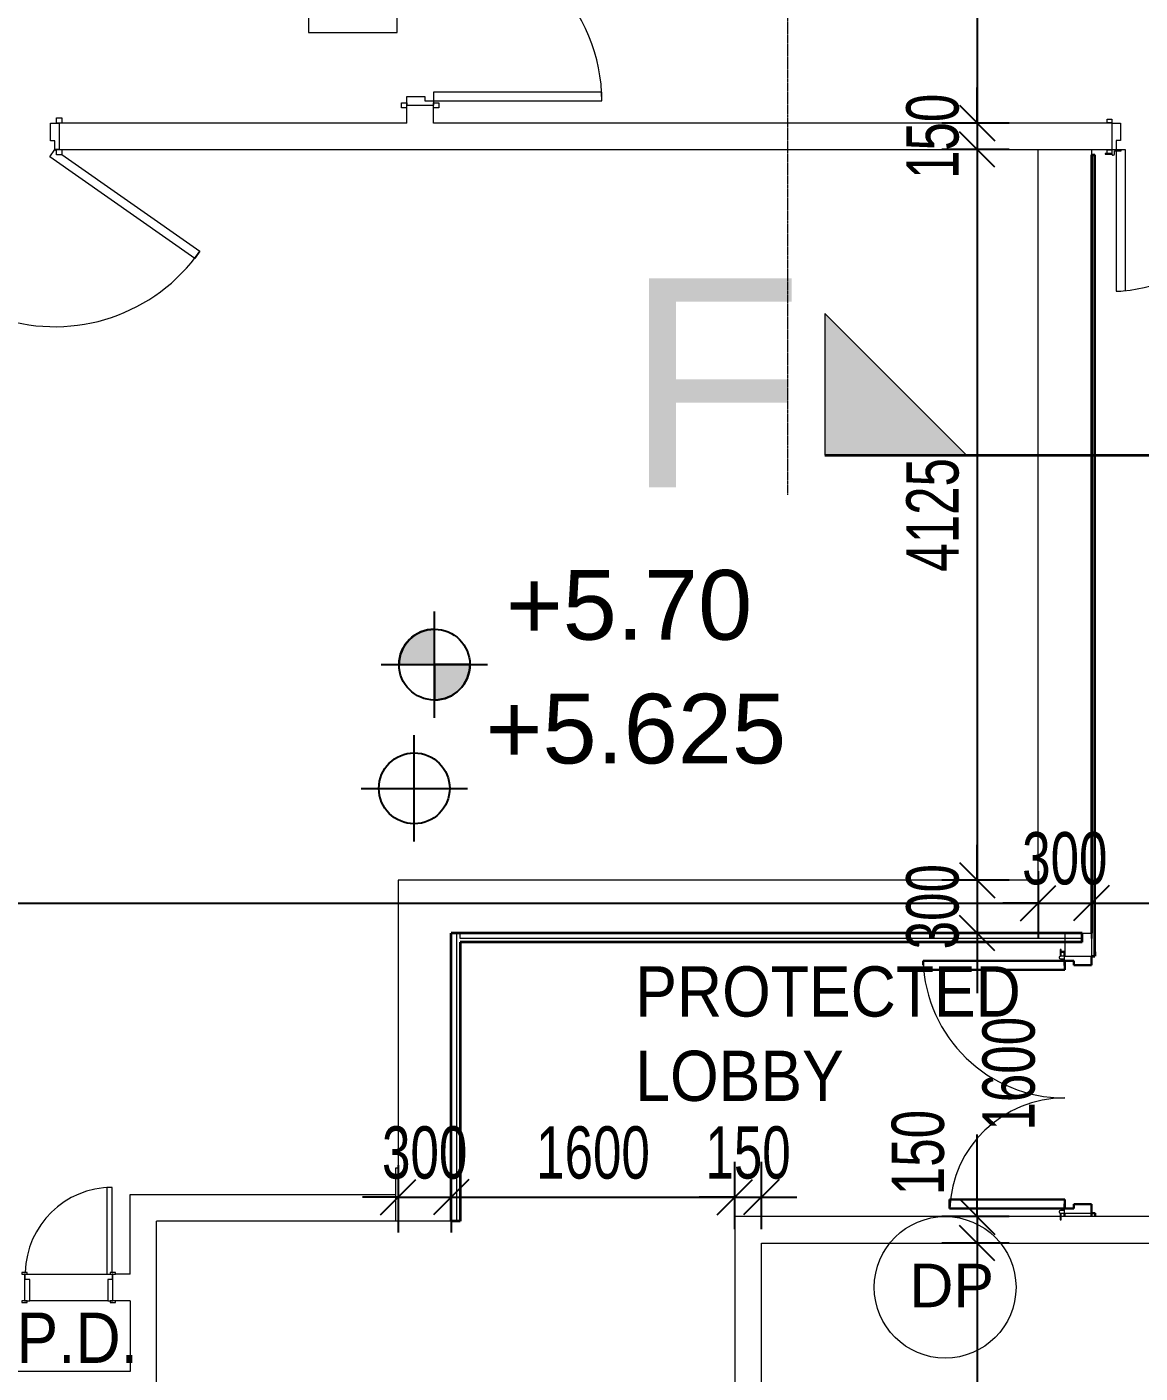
# Model space of a CAD drawing. Header units: millimetres. Extents: x 10569 to 232243, y -25347 to 80743.
# Drawn here: x 62832 to 69114, y -1351 to 6250 of the extents above; entities that cross this region are included whole.
import ezdxf

# ---------------------------------------------------------------- set-up
doc = ezdxf.new("R2010")
doc.units = ezdxf.units.MM
doc.linetypes.add('Grid Line__1_200_', pattern=[10.5, 6, -1.5, 1.5, -1.5])
for name, color, linetype, lineweight in [('A-ANNO-DIMS', 211, 'Continuous', 5), ('A-ANNO-NOTE', 131, 'Continuous', 25), ('A-DETL-GENF', 92, 'Continuous', 20), ('A-DETL-THIN', 151, 'Continuous', 9), ('A-DETL-WIDE', 214, 'Continuous', 35), ('A-DOOR', 31, 'Continuous', 20), ('A-DOOR-FRAM', 31, 'Continuous', 30), ('A-GENM', 13, 'Continuous', 20), ('A-WALL', 113, 'Continuous', 20), ('G-ANNO-TEXT', 231, 'Continuous', 5), ('S-GRID', 1, 'Continuous', 5)]:
    doc.layers.add(name, color=color, linetype=linetype, lineweight=lineweight)
doc.styles.add('Arial_1', font='arial.ttf', dxfattribs={"height": 393.413174})
doc.styles.add('Arial_2', font='arial.ttf', dxfattribs={"width": 0.7, "height": 295.05988})
doc.styles.add('Arial_4', font='arial.ttf', dxfattribs={"height": 1180.239521})
doc.styles.add('Swis721 BT_4', font='swiss.ttf', dxfattribs={"height": 245.978428})
doc.styles.add('Swis721 BT_6', font='swiss.ttf', dxfattribs={"width": 0.89, "height": 283.821263})
doc.dimstyles.new('Linear_-_1_5mm_Arial', dxfattribs={"dimscale": 304.8, "dimtxt": 300, "dimasz": 0.656168, "dimexe": 0.656168, "dimexo": 0.0625, "dimgap": 0.328084, "dimtad": 1, "dimdec": 0, "dimzin": 0, "dimdsep": 46, "dimtxsty": 'Arial_2', "dimblk1": 'OBLIQUE', "dimblk2": 'OBLIQUE', "dimsah": 1, "dimcen": 0.09, "dimadec": 0, "dimazin": 0, "dimtfac": 1, "dimtdec": 4, "dimtix": 1, "dimtmove": 0, "dimatfit": 3, "dimfxl": 0.656168, "dimfxlon": 1, "dimtvp": 1, "dimtolj": 1, "dimtzin": 0, "dimarcsym": 2})
doc.dimstyles.new('Linear_-_1_5mm_Arial_1', dxfattribs={"dimscale": 304.8, "dimtxt": 300, "dimasz": 0.656168, "dimexe": 0.656168, "dimexo": 0.0625, "dimgap": 0.328084, "dimtad": 1, "dimdec": 0, "dimzin": 0, "dimdsep": 46, "dimtxsty": 'Arial_2', "dimblk1": 'OBLIQUE', "dimblk2": 'OBLIQUE', "dimsah": 1, "dimcen": 0.09, "dimadec": 0, "dimazin": 0, "dimtfac": 1, "dimtdec": 4, "dimtix": 1, "dimtmove": 2, "dimatfit": 3, "dimfxl": 0.656168, "dimfxlon": 1, "dimtvp": 1, "dimtolj": 1, "dimtzin": 0, "dimarcsym": 2})

# ---------------------------------------------------------------- blocks, each defined once
blk = doc.blocks.new('DLN-Double Door__X03_ - _M19_1900 x 2450 _WH_-16956328-TENDER DRAFT G_F')
at = {"layer": 'A-DOOR', "lineweight": 15}
for p, q in [((-950, 1025), (-900, 1025)), ((-950, 75), (-950, 1025)), ((-900, 1025), (-900, 75)), ((900, 1025), (900, 75)), ((950, 1025), (900, 1025)), ((950, 75), (950, 1025)), ((-900, 75), (-950, 75)), ((900, 75), (950, 75))]:
    blk.add_line(p, q, dxfattribs=at)
for centre, start, end in [((-950, 75), 359.5, 90), ((950, 75), 90, 180.5)]:
    blk.add_arc(centre, 950, start, end, dxfattribs=at)
at = {"layer": 'A-DOOR-FRAM', "lineweight": 15}
for p, q in [((-990, 105), (-960, 105)), ((-990, 75), (-990, 105)), ((-960, 105), (-960, 75)), ((960, 75), (960, 105)), ((960, 105), (990, 105)), ((990, 105), (990, 75)), ((-960, 75), (-975, 75)), ((-975, 75), (-950, 75)), ((-950, 75), (-950, 25)), ((-950, 25), (-925, 25)), ((-925, 25), (-925, -75)), ((925, 25), (950, 25)), ((925, -75), (925, 25)), ((950, 75), (975, 75)), ((950, 25), (950, 75)), ((975, 75), (960, 75)), ((-990, -105), (-990, -75)), ((-975, -75), (-960, -75)), ((-925, -75), (-975, -75)), ((-960, -75), (-960, -105)), ((975, -75), (925, -75)), ((960, -105), (960, -75)), ((960, -75), (975, -75)), ((990, -75), (990, -105)), ((-960, -105), (-990, -105)), ((990, -105), (960, -105))]:
    blk.add_line(p, q, dxfattribs=at)
blk = doc.blocks.new('DLN-Double Door__X03_ - _M47_2000 x 2450 _WH_-16954904-TENDER DRAFT G_F')
at = {"layer": 'A-DOOR', "lineweight": 15}
for p, q in [((-1819.2, 648.6), (-1790.5, 689.5)), ((-1790.5, 689.5), (-971.3, 116)), ((1790.5, 689.5), (971.3, 116)), ((1819.2, 648.6), (1790.5, 689.5)), ((-1040, 103), (-1819.2, 648.6)), ((1040, 103), (1819.2, 648.6)), ((-1000, 75), (-1010, 82)), ((-971.3, 116), (-1000, 75)), ((971.3, 116), (1000, 75)), ((1000, 75), (1010, 82))]:
    blk.add_line(p, q, dxfattribs=at)
for centre, start, end in [((-1000, 75), 359.5, 145), ((1000, 75), 35, 180.5)]:
    blk.add_arc(centre, 1000, start, end, dxfattribs=at)
at = {"layer": 'A-DOOR-FRAM', "lineweight": 15}
for p, q in [((-1040, 105), (-1010, 105)), ((-1040, 75), (-1040, 105)), ((-1010, 105), (-1010, 75)), ((1010, 75), (1010, 105)), ((1010, 105), (1040, 105)), ((1040, 105), (1040, 75)), ((-1010, 75), (-1025, 75)), ((-1025, 75), (-1000, 75)), ((-1000, 75), (-1000, 25)), ((-1000, 25), (-975, 25)), ((-975, 25), (-975, -75)), ((975, 25), (1000, 25)), ((975, -75), (975, 25)), ((1000, 75), (1025, 75)), ((1000, 25), (1000, 75)), ((1025, 75), (1010, 75)), ((-1040, -105), (-1040, -75)), ((-1025, -75), (-1010, -75)), ((-975, -75), (-1025, -75)), ((-1010, -75), (-1010, -105)), ((1025, -75), (975, -75)), ((1010, -105), (1010, -75)), ((1010, -75), (1025, -75)), ((1040, -75), (1040, -105)), ((-1010, -105), (-1040, -105)), ((1040, -105), (1010, -105))]:
    blk.add_line(p, q, dxfattribs=at)
blk = doc.blocks.new('DLN_EXIT Sign Board - DLN_EXIT Sign Board-5973881-TENDER DRAFT G_F')
at = {"layer": 'A-GENM'}
for p, q in [((500, 250), (-500, 250)), ((-500, 250), (-500, -250)), ((500, -250), (500, 250)), ((-176.9, 121.2), (-353.8, 121.2)), ((-353.8, 121.2), (-353.8, -125)), ((-323.1, 17.3), (-323.1, 90.4)), ((-323.1, 90.4), (-176.9, 90.4)), ((-176.9, 90.4), (-176.9, 121.2)), ((-101.6, 121.2), (-138.5, 121.2)), ((-138.5, 121.2), (-59, 9.1)), ((-56.8, 58.1), (-101.6, 121.2)), ((20.3, 121.2), (-24, 58.5)), ((-21.8, 8.8), (57.7, 121.2)), ((57.7, 121.2), (20.3, 121.2)), ((138.5, 121.2), (107.7, 121.2)), ((107.7, 121.2), (107.7, -125)), ((138.5, -125), (138.5, 121.2)), ((373.1, 121.2), (180.8, 121.2)), ((180.8, 121.2), (180.8, 90.4)), ((180.8, 90.4), (261.5, 90.4)), ((261.5, 90.4), (261.5, -125)), ((292.3, -125), (292.3, 90.4)), ((292.3, 90.4), (373.1, 90.4)), ((373.1, 90.4), (373.1, 121.2)), ((-184.6, 17.3), (-323.1, 17.3)), ((-184.6, -13.5), (-184.6, 17.3)), ((-59, 9.1), (-153.8, -125)), ((-41.7, 33.5), (-56.8, 58.1)), ((-24, 58.5), (-41.7, 33.5)), ((73.1, -125), (-21.8, 8.8)), ((-323.1, -94.2), (-323.1, -13.5)), ((-323.1, -13.5), (-184.6, -13.5)), ((-116.4, -125), (-54.7, -37.6)), ((-54.7, -37.6), (-40.2, -17.3)), ((-40.2, -17.3), (-27, -35.8)), ((-27, -35.8), (36.2, -125)), ((-353.8, -125), (-173.1, -125)), ((-173.1, -94.2), (-323.1, -94.2)), ((-173.1, -125), (-173.1, -94.2)), ((-153.8, -125), (-116.4, -125)), ((36.2, -125), (73.1, -125)), ((107.7, -125), (138.5, -125)), ((261.5, -125), (292.3, -125)), ((-500, -250), (500, -250))]:
    blk.add_line(p, q, dxfattribs=at)
blk = doc.blocks.new('DLN-Single Door - _AP11_ 450 x2000 _WH_-15258044-TENDER DRAFT G_F')
at = {"layer": 'A-DOOR', "lineweight": 15}
for p, q in [((-235, 85), (-265, 85)), ((-265, 85), (-265, 75)), ((-235, 75), (-235, 85)), ((265, 85), (235, 85)), ((235, 85), (235, 75)), ((265, 75), (265, 85)), ((-265, 75), (-235, 75)), ((235, 75), (265, 75)), ((-235, -75), (-265, -75)), ((-265, -75), (-265, -85)), ((-215, -75), (-235, -75)), ((-235, -85), (-235, -75)), ((-215, -565), (-215, -75)), ((265, -75), (235, -75)), ((235, -75), (235, -85)), ((265, -85), (265, -75)), ((-265, -85), (-235, -85)), ((-245, -85), (-245, -565)), ((235, -85), (265, -85)), ((-245, -565), (-215, -565))]:
    blk.add_line(p, q, dxfattribs=at)
for start, end in [(359.99475, 0.5), (270, 358.81315)]:
    blk.add_arc((-245, -75), 490, start, end, dxfattribs=at)
at = {"layer": 'A-DOOR-FRAM', "lineweight": 15}
for p, q in [((-220, 75), (-250, 75)), ((-250, 75), (-250, -75)), ((-220, -45), (-220, 75)), ((220, 75), (220, -45)), ((250, 75), (220, 75)), ((250, -75), (250, 75)), ((-250, -75), (-245, -75)), ((-245, -75), (-245, -45)), ((-245, -45), (-220, -45)), ((220, -45), (245, -45)), ((245, -45), (245, -75)), ((245, -75), (250, -75))]:
    blk.add_line(p, q, dxfattribs=at)
blk = doc.blocks.new('M_Double-Uneven - 850 X 600 X 2150 _M53_-18821348-TENDER DRAFT G_F')
at = {"layer": 'A-DOOR', "lineweight": 15}
for p, q in [((-1348, 75), (-1298, 75)), ((-1298, 75), (-1298, -24)), ((52, 75), (102, 75)), ((52, -24), (52, 75)), ((-1323, -24), (-1323, -76.2)), ((-1298, -24), (-1323, -24)), ((-1323, -75), (-1323, -873.4)), ((-1323, -75), (-1272, -75)), ((-1272, -75), (-1272, -873.5)), ((26, -75), (26, -725)), ((77, -75), (26, -75)), ((77, -24), (52, -24)), ((77, -76.2), (77, -24)), ((77, -75), (77, -725)), ((-1348, -96.2), (-1385.5, -96.2)), ((-1385.5, -96.2), (-1385.5, -101.2)), ((-1385.5, -101.2), (-1347.6, -101.2)), ((-1295.5, -76.2), (-1348, -76.2)), ((-1348, -76.2), (-1348, -98.7)), ((-1333, -98.7), (-1333, -81.2)), ((-1333, -81.2), (-1295.5, -81.2)), ((-1295.5, -81.2), (-1295.5, -76.2)), ((102, -76.2), (49.5, -76.2)), ((49.5, -76.2), (49.5, -81.2)), ((49.5, -81.2), (87, -81.2)), ((87, -81.2), (87, -98.7)), ((101.6, -101.2), (139.5, -101.2)), ((102, -98.7), (102, -76.2)), ((139.5, -96.2), (102, -96.2)), ((139.5, -101.2), (139.5, -96.2)), ((77, -725), (26, -725)), ((-1323, -873.4), (-1297, -873.4))]:
    blk.add_line(p, q, dxfattribs=at)
for centre, radius, start, end in [((-1348, -75), 800, 271.79078, 0), ((102, -75), 650, 180, 267.79577), ((-1340.5, -98.7), 7.5, 180, 360), ((-1340.5, -98.7), 7.5, 199.47122, 301.6259), ((94.5, -98.7), 7.5, 180, 0), ((94.5, -98.7), 7.5, 238.3741, 340.52878)]:
    blk.add_arc(centre, radius, start, end, dxfattribs=at)
at = {"layer": 'A-DOOR-FRAM', "lineweight": 15}
for p, q in [((-1373, 96.2), (-1348, 96.2)), ((-1373, 76.2), (-1373, 96.2)), ((-1348, 76.2), (-1373, 76.2)), ((-1348, 96.2), (-1348, 76.2)), ((102, 76.2), (102, 96.2)), ((102, 96.2), (127, 96.2)), ((127, 76.2), (102, 76.2)), ((127, 96.2), (127, 76.2)), ((-1373, -76.2), (-1348, -76.2)), ((-1373, -96.2), (-1373, -76.2)), ((102, -76.2), (127, -76.2)), ((127, -76.2), (127, -96.2))]:
    blk.add_line(p, q, dxfattribs=at)
blk = doc.blocks.new('M_Double-Uneven - 850 X 600 X 2150 _M53_-V799-TENDER DRAFT G_F')
at = {"layer": 'A-DOOR', "lineweight": 30}
for p, q in [((-1348, 75), (-1298, 75)), ((-1298, 75), (-1298, -24)), ((52, 75), (102, 75)), ((52, -24), (52, 75)), ((-1323, -24), (-1323, -76.2)), ((-1298, -24), (-1323, -24)), ((-1323, -75), (-1323, -873.4)), ((-1323, -75), (-1272, -75)), ((-1272, -75), (-1272, -873.5)), ((26, -75), (26, -725)), ((77, -75), (26, -75)), ((77, -24), (52, -24)), ((77, -76.2), (77, -24)), ((77, -75), (77, -725)), ((77, -725), (26, -725)), ((-1323, -873.4), (-1297, -873.4))]:
    blk.add_line(p, q, dxfattribs=at)
at = {"layer": 'A-DOOR'}
for p, q in [((-1348, -96.2), (-1385.5, -96.2)), ((-1385.5, -96.2), (-1385.5, -101.2)), ((-1385.5, -101.2), (-1347.6, -101.2)), ((-1295.5, -76.2), (-1348, -76.2)), ((-1348, -76.2), (-1348, -98.7)), ((-1333, -98.7), (-1333, -81.2)), ((-1333, -81.2), (-1295.5, -81.2)), ((-1295.5, -81.2), (-1295.5, -76.2)), ((102, -76.2), (49.5, -76.2)), ((49.5, -76.2), (49.5, -81.2)), ((49.5, -81.2), (87, -81.2)), ((87, -81.2), (87, -98.7)), ((101.6, -101.2), (139.5, -101.2)), ((102, -98.7), (102, -76.2)), ((139.5, -96.2), (102, -96.2)), ((139.5, -101.2), (139.5, -96.2))]:
    blk.add_line(p, q, dxfattribs=at)
for centre, radius, start, end in [((-1348, -75), 800, 271.79078, 0), ((102, -75), 650, 180, 267.79577), ((-1340.5, -98.7), 7.5, 180, 360), ((-1340.5, -98.7), 7.5, 199.47122, 301.6259), ((94.5, -98.7), 7.5, 180, 0), ((94.5, -98.7), 7.5, 238.3741, 340.52878)]:
    blk.add_arc(centre, radius, start, end, dxfattribs=at)
at = {"layer": 'A-DOOR-FRAM'}
for p, q in [((-1373, 96.2), (-1348, 96.2)), ((102, 76.2), (102, 96.2)), ((102, 96.2), (122.4, 96.2)), ((122, 76.2), (102, 76.2)), ((-1373, -76.2), (-1348, -76.2)), ((-1373, -96.2), (-1373, -76.2)), ((102, -76.2), (122.1, -76.2))]:
    blk.add_line(p, q, dxfattribs=at)
blk = doc.blocks.new('DLN_Slab Level Mark - SSL-2mm_Type 2-2670448-TENDER DRAFT G_F')
at = {"layer": 'A-ANNO-NOTE'}
for p, q in [((0, 1.5), (0, -1.5)), ((-1.5, 0), (1.5, 0))]:
    blk.add_line(p, q, dxfattribs=at)
blk.add_circle((0, 0), 1, dxfattribs=at)
blk = doc.blocks.new('DLN_Slab Level Mark - FFL-2mm_Type 2-2670450-TENDER DRAFT G_F')
at = {"layer": 'A-ANNO-NOTE', "lineweight": 5}
h = blk.add_hatch(color=256, dxfattribs=at)
edge = h.paths.add_edge_path(flags=0)
edge.add_arc((0, 0), 1, 0, 90, ccw=False)
edge.add_line((1, 0), (0, 0))
edge.add_line((0, 0), (0, 1))
h = blk.add_hatch(color=256, dxfattribs=at)
edge = h.paths.add_edge_path(flags=0)
edge.add_arc((0, 0), 1, 180, 270, ccw=False)
edge.add_line((-1, 0), (0, 0))
edge.add_line((0, 0), (0, -1))
at = {"layer": 'A-ANNO-NOTE'}
for p, q in [((0, 1.5), (0, -1.5)), ((0, 1), (0, 0)), ((0, 0), (-1, 0)), ((0, -1), (0, 0)), ((0, 0), (1, 0)), ((-1.5, 0), (1.5, 0))]:
    blk.add_line(p, q, dxfattribs=at)
blk.add_circle((0, 0), 1, dxfattribs=at)
for start, end in [(360, 90), (180, 270)]:
    blk.add_arc((0, 0), 1, start, end, dxfattribs=at)
blk = doc.blocks.new('_Oblique')
at = {"color": 0, "linetype": 'ByBlock', "lineweight": -2}
blk.add_line((-0.5, -0.5), (0.5, 0.5), dxfattribs=at)
blk = doc.blocks.new('DIMBLOCK183-TENDER DRAFT G_F')
at = {"layer": 'A-ANNO-DIMS', "color": 0, "lineweight": -2, "transparency": 16777216}
for p, q in [((68375.8, 7857.5), (67994.9, 7857.5)), ((68194.9, 7857.5), (68194.9, 5707.5)), ((68375.8, 5707.5), (67994.9, 5707.5))]:
    blk.add_line(p, q, dxfattribs=at)
at = {"layer": 'Defpoints', "color": 0, "transparency": 16777216}
for p in [(68394.9, 7857.5), (68194.9, 5707.5), (68394.9, 5707.5)]:
    blk.add_point(p, dxfattribs=at)
at = {"layer": 'A-ANNO-DIMS', "color": 0, "lineweight": -2, "transparency": 16777216, "xscale": 200, "yscale": 200, "zscale": 200}
for p, rotation in [((68194.9, 7857.5), 90), ((68194.9, 5707.5), 270)]:
    blk.add_blockref('_Oblique', p, dxfattribs=dict(at, rotation=rotation))
at = {"layer": 'A-ANNO-DIMS', "color": 0, "transparency": 16777216, "insert": (67944.2, 6782.5), "char_height": 295.06, "width": 753.231, "attachment_point": 5, "rotation": 90, "style": 'Arial_2'}
blk.add_mtext('\\A1;2150', dxfattribs=at)
blk = doc.blocks.new('DIMBLOCK184-TENDER DRAFT G_F')
at = {"layer": 'A-ANNO-DIMS', "color": 0, "lineweight": -2, "transparency": 16777216}
for p, q in [((68194.9, 5707.5), (68194.9, 5907.5)), ((68375.8, 5707.5), (67994.9, 5707.5)), ((68194.9, 5707.5), (68194.9, 5557.5)), ((68375.8, 5557.5), (67994.9, 5557.5)), ((68194.9, 5557.5), (68194.9, 5357.5))]:
    blk.add_line(p, q, dxfattribs=at)
at = {"layer": 'Defpoints', "color": 0, "transparency": 16777216}
for p in [(68394.9, 5707.5), (68194.9, 5557.5), (68394.9, 5557.5)]:
    blk.add_point(p, dxfattribs=at)
at = {"layer": 'A-ANNO-DIMS', "color": 0, "lineweight": -2, "transparency": 16777216, "xscale": 200, "yscale": 200, "zscale": 200}
for p, rotation in [((68194.9, 5707.5), 270), ((68194.9, 5557.5), 90)]:
    blk.add_blockref('_Oblique', p, dxfattribs=dict(at, rotation=rotation))
at = {"layer": 'A-ANNO-DIMS', "color": 0, "transparency": 16777216, "insert": (67944.2, 5632.5), "char_height": 295.06, "width": 564.923, "attachment_point": 5, "rotation": 90, "style": 'Arial_2'}
blk.add_mtext('\\A1;150', dxfattribs=at)
blk = doc.blocks.new('DIMBLOCK185-TENDER DRAFT G_F')
at = {"layer": 'A-ANNO-DIMS', "color": 0, "lineweight": -2, "transparency": 16777216}
for p, q in [((68375.8, 5557.5), (67994.9, 5557.5)), ((68194.9, 5557.5), (68194.9, 1432.5)), ((68375.8, 1432.5), (67994.9, 1432.5))]:
    blk.add_line(p, q, dxfattribs=at)
at = {"layer": 'Defpoints', "color": 0, "transparency": 16777216}
for p in [(68394.9, 5557.5), (68194.9, 1432.5), (68394.9, 1432.5)]:
    blk.add_point(p, dxfattribs=at)
at = {"layer": 'A-ANNO-DIMS', "color": 0, "lineweight": -2, "transparency": 16777216, "xscale": 200, "yscale": 200, "zscale": 200}
for p, rotation in [((68194.9, 5557.5), 90), ((68194.9, 1432.5), 270)]:
    blk.add_blockref('_Oblique', p, dxfattribs=dict(at, rotation=rotation))
at = {"layer": 'A-ANNO-DIMS', "color": 0, "transparency": 16777216, "insert": (67944.2, 3495), "char_height": 295.06, "width": 753.231, "attachment_point": 5, "rotation": 90, "style": 'Arial_2'}
blk.add_mtext('\\A1;4125', dxfattribs=at)
blk = doc.blocks.new('DIMBLOCK186-TENDER DRAFT G_F')
at = {"layer": 'A-ANNO-DIMS', "color": 0, "lineweight": -2, "transparency": 16777216}
for p, q in [((68194.9, 1432.5), (68194.9, 1632.5)), ((68375.8, 1432.5), (67994.9, 1432.5)), ((68194.9, 1432.5), (68194.9, 1132.5)), ((68375.8, 1132.5), (67994.9, 1132.5)), ((68194.9, 1132.5), (68194.9, 932.5))]:
    blk.add_line(p, q, dxfattribs=at)
at = {"layer": 'Defpoints', "color": 0, "transparency": 16777216}
for p in [(68394.9, 1432.5), (68194.9, 1132.5), (68394.9, 1132.5)]:
    blk.add_point(p, dxfattribs=at)
at = {"layer": 'A-ANNO-DIMS', "color": 0, "lineweight": -2, "transparency": 16777216, "xscale": 200, "yscale": 200, "zscale": 200}
for p, rotation in [((68194.9, 1432.5), 270), ((68194.9, 1132.5), 90)]:
    blk.add_blockref('_Oblique', p, dxfattribs=dict(at, rotation=rotation))
at = {"layer": 'A-ANNO-DIMS', "color": 0, "transparency": 16777216, "insert": (67944.1, 1282.5), "char_height": 295.06, "width": 564.923, "attachment_point": 5, "rotation": 90, "style": 'Arial_2'}
blk.add_mtext('\\A1;300', dxfattribs=at)
blk = doc.blocks.new('DIMBLOCK187-TENDER DRAFT G_F')
at = {"layer": 'A-ANNO-DIMS', "color": 0, "lineweight": -2, "transparency": 16777216}
for p, q in [((68375.8, 1132.5), (67994.9, 1132.5)), ((68194.9, 1132.5), (68194.9, 793.6)), ((68194.9, -467.5), (68194.9, -3.1)), ((68375.8, -467.5), (67994.9, -467.5))]:
    blk.add_line(p, q, dxfattribs=at)
at = {"layer": 'Defpoints', "color": 0, "transparency": 16777216}
for p in [(68394.9, 1132.5), (68194.9, -467.5), (68394.9, -467.5)]:
    blk.add_point(p, dxfattribs=at)
at = {"layer": 'A-ANNO-DIMS', "color": 0, "lineweight": -2, "transparency": 16777216, "xscale": 200, "yscale": 200, "zscale": 200}
for p, rotation in [((68194.9, 1132.5), 90), ((68194.9, -467.5), 270)]:
    blk.add_blockref('_Oblique', p, dxfattribs=dict(at, rotation=rotation))
at = {"layer": 'A-ANNO-DIMS', "color": 0, "transparency": 16777216, "insert": (68224.6, 18.6), "char_height": 295.06, "width": 753.231, "attachment_point": 1, "rotation": 90, "line_spacing_factor": 0.938532, "style": 'Arial_2'}
blk.add_mtext('\\A1;1600', dxfattribs=at)
blk = doc.blocks.new('DIMBLOCK188-TENDER DRAFT G_F')
at = {"layer": 'A-ANNO-DIMS', "color": 0, "lineweight": -2, "transparency": 16777216}
for p, q in [((68194.9, -467.5), (68194.9, -267.5)), ((68375.8, -467.5), (67994.9, -467.5)), ((68194.9, -467.5), (68194.9, -617.5)), ((68375.8, -617.5), (67994.9, -617.5)), ((68194.9, -617.5), (68194.9, -817.5))]:
    blk.add_line(p, q, dxfattribs=at)
at = {"layer": 'Defpoints', "color": 0, "transparency": 16777216}
for p in [(68394.9, -467.5), (68194.9, -617.5), (68394.9, -617.5)]:
    blk.add_point(p, dxfattribs=at)
at = {"layer": 'A-ANNO-DIMS', "color": 0, "lineweight": -2, "transparency": 16777216, "xscale": 200, "yscale": 200, "zscale": 200}
for p, rotation in [((68194.9, -467.5), 270), ((68194.9, -617.5), 90)]:
    blk.add_blockref('_Oblique', p, dxfattribs=dict(at, rotation=rotation))
at = {"layer": 'A-ANNO-DIMS', "color": 0, "transparency": 16777216, "insert": (67712.1, -346.3), "char_height": 295.06, "width": 564.923, "attachment_point": 1, "rotation": 90, "line_spacing_factor": 0.938532, "style": 'Arial_2'}
blk.add_mtext('\\A1;150', dxfattribs=at)
blk = doc.blocks.new('DIMBLOCK189-TENDER DRAFT G_F')
at = {"layer": 'A-ANNO-DIMS', "color": 0, "lineweight": -2, "transparency": 16777216}
for p, q in [((68375.8, -617.5), (67994.9, -617.5)), ((68194.9, -617.5), (68194.9, -7542.5)), ((68375.8, -7542.5), (67994.9, -7542.5))]:
    blk.add_line(p, q, dxfattribs=at)
at = {"layer": 'Defpoints', "color": 0, "transparency": 16777216}
for p in [(68394.9, -617.5), (68194.9, -7542.5), (68394.9, -7542.5)]:
    blk.add_point(p, dxfattribs=at)
at = {"layer": 'A-ANNO-DIMS', "color": 0, "lineweight": -2, "transparency": 16777216, "xscale": 200, "yscale": 200, "zscale": 200}
for p, rotation in [((68194.9, -617.5), 90), ((68194.9, -7542.5), 270)]:
    blk.add_blockref('_Oblique', p, dxfattribs=dict(at, rotation=rotation))
at = {"layer": 'A-ANNO-DIMS', "color": 0, "transparency": 16777216, "insert": (67944.2, -4080), "char_height": 295.06, "width": 753.231, "attachment_point": 5, "rotation": 90, "style": 'Arial_2'}
blk.add_mtext('\\A1;6925', dxfattribs=at)
blk = doc.blocks.new('DIMBLOCK194-TENDER DRAFT G_F')
at = {"layer": 'A-ANNO-DIMS', "color": 0, "lineweight": -2, "transparency": 16777216}
for p, q in [((49454.3, 1484.1), (49454.3, 1103.1)), ((68539.3, 1484.1), (68539.3, 1103.1)), ((49454.3, 1303.1), (68539.3, 1303.1))]:
    blk.add_line(p, q, dxfattribs=at)
at = {"layer": 'Defpoints', "color": 0, "transparency": 16777216}
for p in [(49454.3, 1503.1), (68539.3, 1503.1), (68539.3, 1303.1)]:
    blk.add_point(p, dxfattribs=at)
at = {"layer": 'A-ANNO-DIMS', "color": 0, "lineweight": -2, "transparency": 16777216, "xscale": 200, "yscale": 200, "zscale": 200, "rotation": 180}
blk.add_blockref('_Oblique', (49454.3, 1303.1), dxfattribs=at)
at = {"layer": 'A-ANNO-DIMS', "color": 0, "lineweight": -2, "transparency": 16777216, "xscale": 200, "yscale": 200, "zscale": 200}
blk.add_blockref('_Oblique', (68539.3, 1303.1), dxfattribs=at)
at = {"layer": 'A-ANNO-DIMS', "color": 0, "transparency": 16777216, "insert": (58996.8, 1553.8), "char_height": 295.06, "width": 941.538, "attachment_point": 5, "style": 'Arial_2'}
blk.add_mtext('\\A1;19085', dxfattribs=at)
blk = doc.blocks.new('DIMBLOCK195-TENDER DRAFT G_F')
at = {"layer": 'A-ANNO-DIMS', "color": 0, "lineweight": -2, "transparency": 16777216}
for p, q in [((68539.3, 1484.1), (68539.3, 1103.1)), ((68839.3, 1484.1), (68839.3, 1103.1)), ((68539.3, 1303.1), (68339.3, 1303.1)), ((68539.3, 1303.1), (68839.3, 1303.1)), ((68839.3, 1303.1), (69039.3, 1303.1))]:
    blk.add_line(p, q, dxfattribs=at)
at = {"layer": 'Defpoints', "color": 0, "transparency": 16777216}
for p in [(68539.3, 1503.1), (68839.3, 1503.1), (68839.3, 1303.1)]:
    blk.add_point(p, dxfattribs=at)
at = {"layer": 'A-ANNO-DIMS', "color": 0, "lineweight": -2, "transparency": 16777216, "xscale": 200, "yscale": 200, "zscale": 200}
blk.add_blockref('_Oblique', (68539.3, 1303.1), dxfattribs=at)
at = {"layer": 'A-ANNO-DIMS', "color": 0, "lineweight": -2, "transparency": 16777216, "xscale": 200, "yscale": 200, "zscale": 200, "rotation": 180}
blk.add_blockref('_Oblique', (68839.3, 1303.1), dxfattribs=at)
at = {"layer": 'A-ANNO-DIMS', "color": 0, "transparency": 16777216, "insert": (68689.3, 1553.9), "char_height": 295.06, "width": 564.923, "attachment_point": 5, "style": 'Arial_2'}
blk.add_mtext('\\A1;300', dxfattribs=at)
blk = doc.blocks.new('DIMBLOCK196-TENDER DRAFT G_F')
at = {"layer": 'A-ANNO-DIMS', "color": 0, "lineweight": -2, "transparency": 16777216}
for p, q in [((68839.3, 1484.1), (68839.3, 1103.1)), ((70439.3, 1484.1), (70439.3, 1103.1)), ((68839.3, 1303.1), (70439.3, 1303.1))]:
    blk.add_line(p, q, dxfattribs=at)
at = {"layer": 'Defpoints', "color": 0, "transparency": 16777216}
for p in [(68839.3, 1503.1), (70439.3, 1503.1), (70439.3, 1303.1)]:
    blk.add_point(p, dxfattribs=at)
at = {"layer": 'A-ANNO-DIMS', "color": 0, "lineweight": -2, "transparency": 16777216, "xscale": 200, "yscale": 200, "zscale": 200, "rotation": 180}
blk.add_blockref('_Oblique', (68839.3, 1303.1), dxfattribs=at)
at = {"layer": 'A-ANNO-DIMS', "color": 0, "lineweight": -2, "transparency": 16777216, "xscale": 200, "yscale": 200, "zscale": 200}
blk.add_blockref('_Oblique', (70439.3, 1303.1), dxfattribs=at)
at = {"layer": 'A-ANNO-DIMS', "color": 0, "transparency": 16777216, "insert": (69639.3, 1553.8), "char_height": 295.06, "width": 753.231, "attachment_point": 5, "style": 'Arial_2'}
blk.add_mtext('\\A1;1600', dxfattribs=at)
blk = doc.blocks.new('DIMBLOCK240-TENDER DRAFT G_F')
at = {"layer": 'A-ANNO-DIMS', "color": 0, "lineweight": -2, "transparency": 16777216}
for p, q in [((64926.8, -177), (64926.8, -557.9)), ((65226.8, -177), (65226.8, -557.9)), ((64926.8, -357.9), (64726.8, -357.9)), ((64926.8, -357.9), (65226.8, -357.9)), ((65226.8, -357.9), (65426.8, -357.9))]:
    blk.add_line(p, q, dxfattribs=at)
at = {"layer": 'Defpoints', "color": 0, "transparency": 16777216}
for p in [(64926.8, -157.9), (65226.8, -157.9), (65226.8, -357.9)]:
    blk.add_point(p, dxfattribs=at)
at = {"layer": 'A-ANNO-DIMS', "color": 0, "lineweight": -2, "transparency": 16777216, "xscale": 200, "yscale": 200, "zscale": 200}
blk.add_blockref('_Oblique', (64926.8, -357.9), dxfattribs=at)
at = {"layer": 'A-ANNO-DIMS', "color": 0, "lineweight": -2, "transparency": 16777216, "xscale": 200, "yscale": 200, "zscale": 200, "rotation": 180}
blk.add_blockref('_Oblique', (65226.8, -357.9), dxfattribs=at)
at = {"layer": 'A-ANNO-DIMS', "color": 0, "transparency": 16777216, "insert": (65076.8, -107.2), "char_height": 295.06, "width": 564.923, "attachment_point": 5, "style": 'Arial_2'}
blk.add_mtext('\\A1;300', dxfattribs=at)
blk = doc.blocks.new('DIMBLOCK241-TENDER DRAFT G_F')
at = {"layer": 'A-ANNO-DIMS', "color": 0, "lineweight": -2, "transparency": 16777216}
for p, q in [((65226.8, -177), (65226.8, -557.9)), ((66826.8, -538.9), (66826.8, -157.9)), ((65226.8, -357.9), (66826.8, -357.9))]:
    blk.add_line(p, q, dxfattribs=at)
at = {"layer": 'Defpoints', "color": 0, "transparency": 16777216}
for p in [(65226.8, -157.9), (66826.8, -357.9), (66826.8, -557.9)]:
    blk.add_point(p, dxfattribs=at)
at = {"layer": 'A-ANNO-DIMS', "color": 0, "lineweight": -2, "transparency": 16777216, "xscale": 200, "yscale": 200, "zscale": 200, "rotation": 180}
blk.add_blockref('_Oblique', (65226.8, -357.9), dxfattribs=at)
at = {"layer": 'A-ANNO-DIMS', "color": 0, "lineweight": -2, "transparency": 16777216, "xscale": 200, "yscale": 200, "zscale": 200}
blk.add_blockref('_Oblique', (66826.8, -357.9), dxfattribs=at)
at = {"layer": 'A-ANNO-DIMS', "color": 0, "transparency": 16777216, "insert": (66026.8, -107.3), "char_height": 295.06, "width": 753.231, "attachment_point": 5, "style": 'Arial_2'}
blk.add_mtext('\\A1;1600', dxfattribs=at)
blk = doc.blocks.new('DIMBLOCK242-TENDER DRAFT G_F')
at = {"layer": 'A-ANNO-DIMS', "color": 0, "lineweight": -2, "transparency": 16777216}
for p, q in [((66826.8, -538.9), (66826.8, -157.9)), ((66976.8, -538.9), (66976.8, -157.9)), ((66826.8, -357.9), (66626.8, -357.9)), ((66826.8, -357.9), (66976.8, -357.9)), ((66976.8, -357.9), (67176.8, -357.9))]:
    blk.add_line(p, q, dxfattribs=at)
at = {"layer": 'Defpoints', "color": 0, "transparency": 16777216}
for p in [(66976.8, -357.9), (66826.8, -557.9), (66976.8, -557.9)]:
    blk.add_point(p, dxfattribs=at)
at = {"layer": 'A-ANNO-DIMS', "color": 0, "lineweight": -2, "transparency": 16777216, "xscale": 200, "yscale": 200, "zscale": 200}
blk.add_blockref('_Oblique', (66826.8, -357.9), dxfattribs=at)
at = {"layer": 'A-ANNO-DIMS', "color": 0, "lineweight": -2, "transparency": 16777216, "xscale": 200, "yscale": 200, "zscale": 200, "rotation": 180}
blk.add_blockref('_Oblique', (66976.8, -357.9), dxfattribs=at)
at = {"layer": 'A-ANNO-DIMS', "color": 0, "transparency": 16777216, "insert": (66901.8, -107.3), "char_height": 295.06, "width": 564.923, "attachment_point": 5, "style": 'Arial_2'}
blk.add_mtext('\\A1;150', dxfattribs=at)
blk = doc.blocks.new('GBP_Door Mark - 2 x 1_3_RT_ Border WHITE-4013245-TENDER DRAFT G_F')
at = {"layer": 'A-ANNO-NOTE', "lineweight": 5}
blk.add_circle((-31.356, 27.261), 2, dxfattribs=at)

msp = doc.modelspace()

# ---------------------------------------------------------------- hatches: boundary and pattern name
at = {"layer": 'A-DETL-GENF'}
h = msp.add_hatch(color=7, dxfattribs=at)
h.paths.add_polyline_path([(67334.84527, 3832.18585), (68134.84527, 3832.18585), (67334.84527, 4632.18585)], flags=0)
h.paths.add_polyline_path([(72025.73199, 3832.18585), (72025.73199, 4632.18585), (71225.73199, 3832.18585)], flags=0)

# ---------------------------------------------------------------- linework, layer by layer
at = {"layer": 'A-DETL-THIN'}
for p, q in [((67334.84527, 4632.18585), (67334.84527, 3832.18585)), ((68134.84527, 3832.18585), (67334.84527, 4632.18585)), ((67334.84527, 3832.18585), (68134.84527, 3832.18585))]:
    msp.add_line(p, q, dxfattribs=at)
at = {"layer": 'A-DETL-WIDE'}
msp.add_line((67334.84527, 3832.18585), (72025.73199, 3832.18585), dxfattribs=at)
at = {"layer": 'A-WALL'}
for p, q in [((64976.79297, 5707.48546), (64976.79297, 5807.48546)), ((64976.79297, 5807.48546), (65126.79297, 5807.48546)), ((65126.79297, 5707.48546), (65126.79297, 5807.48546)), ((64976.79297, 5707.48546), (63014.29297, 5707.48546)), ((63014.29297, 5707.48546), (63014.29297, 5557.48546)), ((68954.29296, 5707.48546), (65126.79297, 5707.48546)), ((68954.29296, 5707.48546), (68954.29296, 5557.48546)), ((63014.29297, 5557.48546), (68954.29296, 5557.48546)), ((68539.29296, 1432.48546), (68539.29296, 5557.48546)), ((68839.29296, 5557.48546), (68839.29296, 5528.48546)), ((68539.29296, 1432.48546), (64926.79297, 1432.48546)), ((64926.79297, 1432.48546), (64926.79297, -192.51454)), ((65256.79297, 1132.48546), (65256.79297, -492.51454)), ((65276.79297, 1102.48546), (65276.79297, 1132.48546)), ((68786.79297, 1102.48546), (65276.79297, 1102.48546)), ((68689.29296, 1132.48546), (68689.29296, 1002.48546)), ((68786.79297, 1132.48546), (68839.29296, 1132.48546)), ((68839.29296, 1132.48546), (68839.29296, 1002.48546)), ((68689.29296, 1002.48546), (68839.29296, 1002.48546)), ((64914.29297, -192.51454), (64926.79297, -192.51454)), ((64914.29297, -492.51454), (64914.29297, -192.51454)), ((63414.29297, -342.51454), (64914.29297, -342.51454)), ((63414.29297, -792.51454), (63414.29297, -342.51454)), ((68689.29296, -447.51454), (68689.29296, -467.51454)), ((68689.29296, -447.51454), (68839.29296, -447.51454)), ((68839.29296, -467.51454), (68839.29296, -447.51454)), ((63564.29297, -2142.51454), (63564.29297, -492.51454)), ((65226.79297, -492.51454), (63564.29297, -492.51454)), ((68663.09296, -467.51454), (66826.79297, -467.51454)), ((66826.79297, -467.51454), (66826.79297, -1492.51454)), ((77734.29296, -467.51454), (68668.09296, -467.51454)), ((66976.79297, -617.51454), (77734.29296, -617.51454)), ((66976.79297, -1492.51454), (66976.79297, -617.51454)), ((62832.77062, -792.51454), (63302.77062, -792.51454)), ((63414.29297, -792.51454), (63332.77062, -792.51454)), ((63287.77062, -942.51454), (62847.77062, -942.51454)), ((63414.29297, -942.51454), (63332.77062, -942.51454)), ((63414.29297, -942.51454), (63414.29297, -1342.51454)), ((63414.29297, -1342.51454), (62714.29297, -1342.51454))]:
    msp.add_line(p, q, dxfattribs=at)
at = {"layer": 'A-WALL', "lineweight": 35}
for p, q in [((68839.29296, 5528.48546), (68839.29296, 1132.48546)), ((68839.29296, 5528.48546), (68859.29296, 5528.48546)), ((68859.29296, 1002.48546), (68859.29296, 5528.48546)), ((65226.79297, -492.51454), (65226.79297, 1132.48546)), ((68786.79297, 1132.48546), (65226.79297, 1132.48546)), ((65276.79297, 1082.48546), (65276.79297, -492.51454)), ((68786.79297, 1082.48546), (65276.79297, 1082.48546)), ((68786.79297, 1082.48546), (68786.79297, 1132.48546)), ((68839.29296, 1002.48546), (68859.29296, 1002.48546)), ((65276.79297, -492.51454), (65226.79297, -492.51454))]:
    msp.add_line(p, q, dxfattribs=at)
at = {"layer": 'S-GRID', "linetype": 'Grid Line__1_200_'}
msp.add_line((67126.79297, 3607.48546), (67126.79297, 8607.48546), dxfattribs=at)

# ---------------------------------------------------------------- block references
at = {"layer": 'A-ANNO-NOTE'}
for name, p, xscale, yscale, zscale, rotation in [('DLN_Slab Level Mark - FFL-2mm_Type 2-2670450-TENDER DRAFT G_F', (65132.05319, 2649.60967), 199.9999999999999, 199.9999999999999, 199.9999999999999, 89.99999999999977), ('DLN_Slab Level Mark - SSL-2mm_Type 2-2670448-TENDER DRAFT G_F', (65018.05319, 1950.82734), 200, 200, 200, 89.9999999999998)]:
    msp.add_blockref(name, p, dxfattribs=dict(at, xscale=xscale, yscale=yscale, zscale=zscale, rotation=rotation))
at = {"layer": 'A-ANNO-NOTE', "xscale": 200, "yscale": 200, "zscale": 200}
msp.add_blockref('GBP_Door Mark - 2 x 1_3_RT_ Border WHITE-4013245-TENDER DRAFT G_F', (74285.2306, -6318.91922), dxfattribs=at)
at = {"layer": 'A-DOOR', "lineweight": 15}
for name, p, rotation in [('DLN-Double Door__X03_ - _M19_1900 x 2450 _WH_-16956328-TENDER DRAFT G_F', (65051.79297, 6782.48546), 270), ('DLN-Double Door__X03_ - _M47_2000 x 2450 _WH_-16954904-TENDER DRAFT G_F', (61989.29297, 5632.48546), 180), ('DLN-Single Door - _AP11_ 450 x2000 _WH_-15258044-TENDER DRAFT G_F', (63067.77062, -867.51454), 180)]:
    msp.add_blockref(name, p, dxfattribs=dict(at, rotation=rotation))
msp.add_blockref('M_Double-Uneven - 850 X 600 X 2150 _M53_-18821348-TENDER DRAFT G_F', (70302.29296, 5632.48546), dxfattribs=at)
at = {"layer": 'A-DOOR', "rotation": 270}
msp.add_blockref('M_Double-Uneven - 850 X 600 X 2150 _M53_-V799-TENDER DRAFT G_F', (68764.29296, -345.51454), dxfattribs=at)
at = {"layer": 'A-GENM', "rotation": 90.00000000000053}
msp.add_blockref('DLN_EXIT Sign Board - DLN_EXIT Sign Board-5973881-TENDER DRAFT G_F', (64671.79297, 6718.94928), dxfattribs=at)

# ---------------------------------------------------------------- texts
at = {"layer": 'A-ANNO-NOTE', "lineweight": 5}
for s, insert, char_height, width, attachment_point, line_spacing_factor, style in [('+5.70', (65534.84818, 3183.66443), 393.413174, 1656, 1, 0.938532, 'Arial_1'), ('+5.625', (65420.84818, 2484.8821), 393.413174, 2020.8, 1, 0.938532, 'Arial_1'), ('DP', (68051.55179, -733.18297), 245.978428, 549.1001834, 2, 1.00667, 'Swis721 BT_4')]:
    msp.add_mtext(s, dxfattribs=dict(at, insert=insert, char_height=char_height, width=width, attachment_point=attachment_point, line_spacing_factor=line_spacing_factor, style=style))
at = {"layer": 'G-ANNO-TEXT', "color": 7, "attachment_point": 1}
for s, insert, char_height, width, line_spacing_factor, style in [('\\fArial|b0|i0|c134|p34|;F', (66206.98051, 4830.00807), 1180.239521, 1195.2, 0.938532, 'Arial_4'), ('PROTECTED\\PLOBBY', (66265.30457, 945.77868), 283.821263, 2473.2, 1.00667, 'Swis721 BT_6'), ('P.D.', (62772.99919, -1009.69749), 283.821263, 788.4, 1.00667, 'Swis721 BT_6')]:
    msp.add_mtext(s, dxfattribs=dict(at, insert=insert, char_height=char_height, width=width, line_spacing_factor=line_spacing_factor, style=style))

# ---------------------------------------------------------------- dimensions: what is measured, and where the dimension line sits
at = {"layer": 'A-ANNO-DIMS'}
for base, p1, p2, override, picture, middle in [((68194.89734, 5707.48546), (68394.89734, 7857.48546), (68394.89734, 5707.48546), {"dimpost": '<>', "dimfxl": 2150.000005}, 'DIMBLOCK183-TENDER DRAFT G_F', (67944.24774, 6782.48546)), ((68194.89734, 5557.48546), (68394.89734, 5707.48546), (68394.89734, 5557.48546), {"dimpost": '<>', "dimfxl": 150}, 'DIMBLOCK184-TENDER DRAFT G_F', (67944.24774, 5632.48546)), ((68194.89734, 1432.48546), (68394.89734, 5557.48546), (68394.89734, 1432.48546), {"dimpost": '<>', "dimfxl": 4124.999995}, 'DIMBLOCK185-TENDER DRAFT G_F', (67944.24774, 3494.98546)), ((68194.89734, 1132.48546), (68394.89734, 1432.48546), (68394.89734, 1132.48546), {"dimpost": '<>', "dimfxl": 300}, 'DIMBLOCK186-TENDER DRAFT G_F', (67944.14711, 1282.48546)), ((68194.89734, -7542.51452), (68394.89734, -617.51454), (68394.89734, -7542.51452), {"dimpost": '<>', "dimfxl": 6924.999983}, 'DIMBLOCK189-TENDER DRAFT G_F', (67944.24774, -4080.01453))]:
    dim = msp.add_linear_dim(base=base, p1=p1, p2=p2, angle=90, dimstyle='Linear_-_1_5mm_Arial', override=override, dxfattribs=at)
    dim.commit()
    dim.dimension.update_dxf_attribs({"geometry": picture, "text_midpoint": middle})
for base, p1, p2, override, picture, middle in [((68539.29296, 1303.141), (49454.29296, 1503.141), (68539.29296, 1503.141), {"dimpost": '<>', "dimfxl": 19085}, 'DIMBLOCK194-TENDER DRAFT G_F', (58996.79296, 1553.7906)), ((68839.29296, 1303.141), (68539.29296, 1503.141), (68839.29296, 1503.141), {"dimpost": '<>', "dimfxl": 300}, 'DIMBLOCK195-TENDER DRAFT G_F', (68689.29296, 1553.89124)), ((70439.29296, 1303.141), (68839.29296, 1503.141), (70439.29296, 1503.141), {"dimpost": '<>', "dimfxl": 1600}, 'DIMBLOCK196-TENDER DRAFT G_F', (69639.29296, 1553.7906)), ((65226.79297, -357.91638), (64926.79297, -157.91638), (65226.79297, -157.91638), {"dimpost": '<>', "dimfxl": 300}, 'DIMBLOCK240-TENDER DRAFT G_F', (65076.79297, -107.16614)), ((66826.79297, -357.91638), (65226.79297, -157.91638), (66826.79297, -557.91638), {"dimpost": '<>', "dimfxl": 1649.24225}, 'DIMBLOCK241-TENDER DRAFT G_F', (66026.79297, -107.26678)), ((66976.79297, -357.91638), (66826.79297, -557.91638), (66976.79297, -557.91638), {"dimpost": '<>', "dimfxl": 150}, 'DIMBLOCK242-TENDER DRAFT G_F', (66901.79297, -107.26678))]:
    dim = msp.add_linear_dim(base=base, p1=p1, p2=p2, dimstyle='Linear_-_1_5mm_Arial', override=override, dxfattribs=at)
    dim.commit()
    dim.dimension.update_dxf_attribs({"geometry": picture, "text_midpoint": middle})
for base, p1, p2, override, picture, middle in [((68194.89734, -467.51454), (68394.89734, 1132.48546), (68394.89734, -467.51454), {"dimpost": '<>', "dimfxl": 1600}, 'DIMBLOCK187-TENDER DRAFT G_F', (68421.29999, 395.2547)), ((68194.89734, -617.51454), (68394.89734, -467.51454), (68394.89734, -617.51454), {"dimpost": '<>', "dimfxl": 150}, 'DIMBLOCK188-TENDER DRAFT G_F', (67908.85174, -63.87979))]:
    dim = msp.add_linear_dim(base=base, p1=p1, p2=p2, angle=90, dimstyle='Linear_-_1_5mm_Arial_1', override=override, dxfattribs=at)
    dim.commit()
    dim.dimension.update_dxf_attribs({"geometry": picture, "text_midpoint": middle, "dimtype": 160, "text_rotation": 90})

doc.saveas('drawing.dxf')
